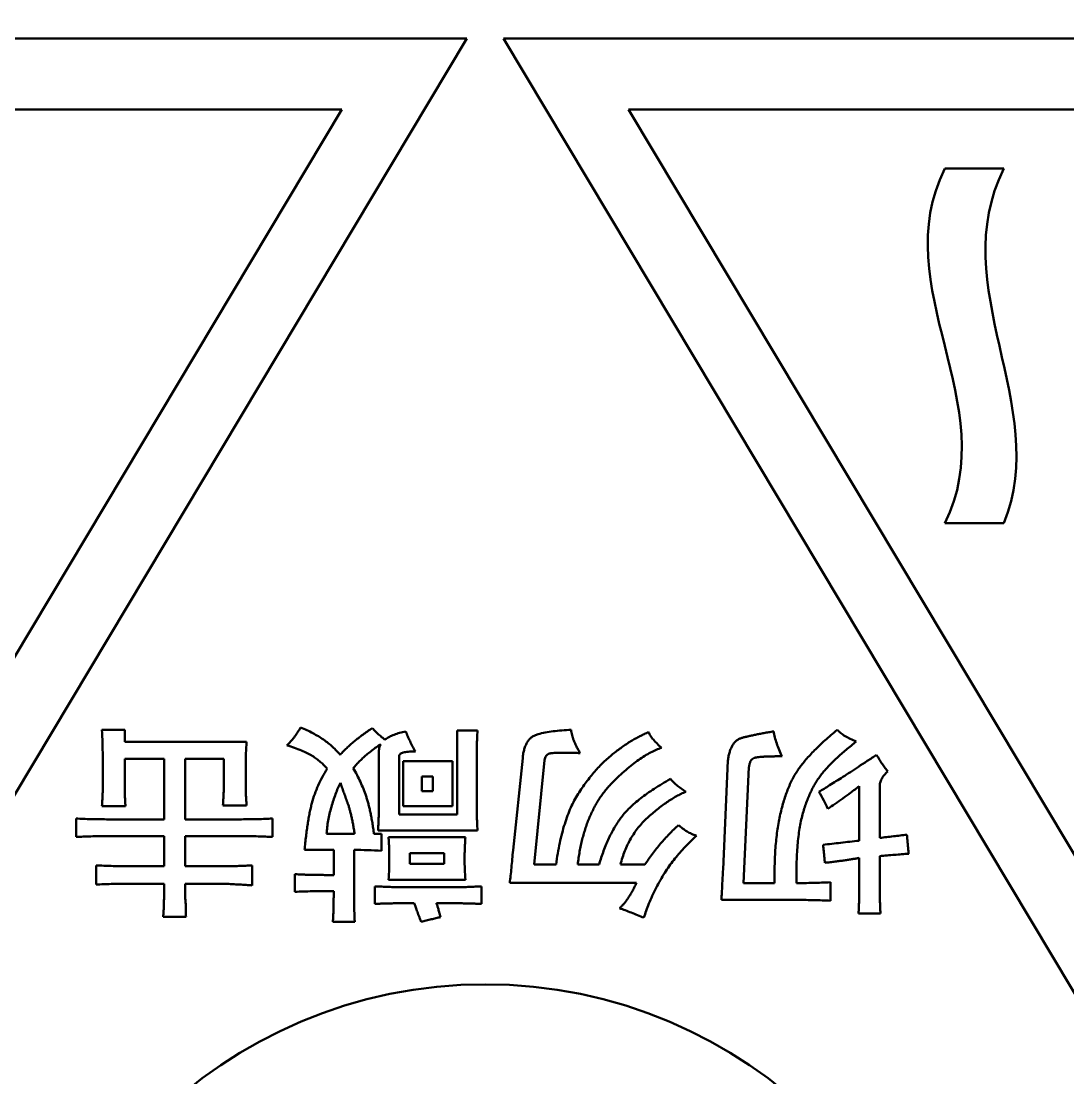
# Model space of a CAD drawing. Header units: millimetres. Extents: x 845401 to 948039, y 511594 to 550263.
# Drawn here: x 914505.37 to 914512.45, y 544575.78 to 544582.93 of the extents above; entities that cross this region are included whole.
import ezdxf

# ---------------------------------------------------------------- set-up
doc = ezdxf.new("R2010")
doc.units = ezdxf.units.MM
doc.layers.add('可见 (ISO)', color=7, linetype='Continuous', lineweight=50)

# ---------------------------------------------------------------- blocks, each defined once
blk = doc.blocks.new('A$C2A4E01FC')
at = {"layer": '可见 (ISO)', "color": 251}
for p, q in [((2143.4777, 557.9509), (2151.6915, 557.9509)), ((2151.6915, 557.9509), (2147.5846, 551.0855)), ((2151.9388, 557.9509), (2160.1526, 557.9509)), ((2156.0457, 551.0855), (2151.9388, 557.9509)), ((2144.3241, 557.4709), (2150.845, 557.4709)), ((2150.845, 557.4709), (2147.5846, 552.0205)), ((2156.0457, 552.0205), (2152.7853, 557.4709)), ((2152.7853, 557.4709), (2159.3062, 557.4709)), ((2154.9257, 557.0709), (2155.3257, 557.0709)), ((2155.3257, 554.6709), (2154.9257, 554.6709)), ((2149.2216, 553.2737), (2149.3757, 553.2737)), ((2149.3757, 553.2737), (2149.3757, 553.1919)), ((2151.6254, 552.7004), (2151.6254, 553.2683)), ((2151.6254, 553.2683), (2151.7632, 553.2683)), ((2149.3757, 553.1919), (2150.2003, 553.1919)), ((2151.0958, 552.769), (2151.0958, 553.1294)), ((2149.2269, 552.8673), (2149.2269, 553.0967)), ((2149.6419, 553.0781), (2149.3757, 553.0781)), ((2149.3757, 553.0781), (2149.3757, 552.8673)), ((2149.6419, 552.6677), (2149.6419, 553.0781)), ((2150.046, 553.0781), (2149.7853, 553.0781)), ((2149.7853, 553.0781), (2149.7853, 552.6677)), ((2150.046, 552.8729), (2150.046, 553.0781)), ((2151.2337, 553.0967), (2151.2337, 552.7004)), ((2151.2597, 553.0608), (2151.5941, 553.0608)), ((2151.2597, 552.7558), (2151.2597, 553.0608)), ((2151.5941, 553.0608), (2151.5941, 552.7558)), ((2151.7579, 553.0857), (2151.7579, 552.7746)), ((2152.0039, 552.4593), (2152.0694, 553.0818)), ((2152.2178, 553.0682), (2152.1469, 552.3619)), ((2153.4251, 552.3275), (2153.4578, 553.0657)), ((2150.1948, 553.0421), (2150.1948, 552.8729)), ((2153.6006, 553.0196), (2153.5625, 552.2362)), ((2151.3866, 552.958), (2151.4616, 552.958)), ((2151.3866, 552.8587), (2151.3866, 552.958)), ((2151.4616, 552.958), (2151.4616, 552.8587)), ((2151.4616, 552.8587), (2151.3866, 552.8587)), ((2154.3474, 552.523), (2154.3474, 552.8925)), ((2154.4852, 552.8892), (2154.4852, 552.542)), ((2149.3813, 552.7558), (2149.2216, 552.7558)), ((2150.2003, 552.7614), (2150.0406, 552.7614)), ((2151.2337, 552.7004), (2151.6254, 552.7004)), ((2151.5941, 552.7558), (2151.2597, 552.7558)), ((2149.0469, 552.5483), (2149.0469, 552.673)), ((2149.2533, 552.6677), (2149.6419, 552.6677)), ((2149.7853, 552.6677), (2150.1653, 552.6677)), ((2150.3751, 552.673), (2150.3751, 552.5483)), ((2150.932, 552.5694), (2150.7423, 552.5694)), ((2151.0629, 552.5694), (2151.1136, 552.5694)), ((2151.7632, 552.592), (2151.0903, 552.592)), ((2151.1136, 552.5694), (2151.1136, 552.4556)), ((2149.6419, 552.5539), (2149.2533, 552.5539)), ((2149.6419, 552.351), (2149.6419, 552.5539)), ((2150.1707, 552.5539), (2149.7853, 552.5539)), ((2149.7853, 552.5539), (2149.7853, 552.351)), ((2151.1614, 552.5475), (2151.6814, 552.5475)), ((2150.7901, 552.461), (2150.5935, 552.461)), ((2150.7901, 552.2908), (2150.7901, 552.461)), ((2150.9279, 552.461), (2150.9279, 552.1247)), ((2151.3046, 552.4391), (2151.538, 552.4391)), ((2151.3046, 552.3672), (2151.3046, 552.4391)), ((2151.538, 552.4391), (2151.538, 552.3672)), ((2154.4852, 552.4185), (2154.4852, 552.2011)), ((2149.1833, 552.2263), (2149.1833, 552.3563)), ((2149.3844, 552.351), (2149.6419, 552.351)), ((2149.7853, 552.351), (2150.0505, 552.351)), ((2150.2385, 552.3563), (2150.2385, 552.2207)), ((2151.538, 552.3672), (2151.3046, 552.3672)), ((2152.1469, 552.3619), (2152.2949, 552.3619)), ((2152.4418, 552.3619), (2152.5862, 552.3619)), ((2152.7311, 552.3619), (2152.8963, 552.3619)), ((2154.3474, 552.1958), (2154.3474, 552.4064)), ((2150.528, 552.177), (2150.528, 552.2963)), ((2149.6419, 552.2316), (2149.3844, 552.2316)), ((2149.6419, 552.1356), (2149.6419, 552.2316)), ((2150.0547, 552.2316), (2149.7853, 552.2316)), ((2149.7853, 552.2316), (2149.7853, 552.1371)), ((2151.0684, 552.0952), (2151.0684, 552.2143)), ((2151.6814, 552.2591), (2151.1614, 552.2591)), ((2151.2477, 552.209), (2151.6299, 552.209)), ((2151.7907, 552.2143), (2151.7907, 552.0952)), ((2152.8391, 552.2372), (2151.9817, 552.2372)), ((2153.5625, 552.2362), (2153.7743, 552.2362)), ((2154.1522, 552.2417), (2154.1522, 552.1171)), ((2153.9369, 552.1224), (2153.4137, 552.1224)), ((2149.7907, 552.0079), (2149.6366, 552.0079)), ((2154.4908, 552.0297), (2154.342, 552.0297)), ((2150.9333, 551.9751), (2150.7845, 551.9751))]:
    blk.add_line(p, q, dxfattribs=at)
for centre, radius in [((2152.3, 551.3509), 28), ((2152.3, 551.3509), 19.7576), ((2151.8151, 548.3509), 3.2)]:
    blk.add_circle(centre, radius, dxfattribs=at)
for points in [[(2154.9257, 554.6709), (2155.3257, 555.4709), (2154.5257, 556.2709), (2154.9257, 557.0709)], [(2155.3257, 557.0709), (2154.9257, 556.2709), (2155.6457, 555.4709), (2155.3257, 554.6709)]]:
    blk.add_open_spline(points, degree=3, dxfattribs=at)
for points, knots in [([(2149.2269, 553.0967), (2149.2267, 553.126), (2149.2261, 553.185), (2149.2231, 553.244), (2149.2216, 553.2737)], [0, 0, 0, 0, 0.0000879939, 0.0001770924, 0.0001770924, 0.0001770924, 0.0001770924]), ([(2150.4734, 553.1684), (2150.4818, 553.1766), (2150.4993, 553.1935), (2150.5227, 553.2227), (2150.5456, 553.2548), (2150.5591, 553.2781), (2150.5661, 553.2901)], [0, 0, 0, 0, 0.0000354216, 0.0000727702, 0.0001121196, 0.0001537308, 0.0001537308, 0.0001537308, 0.0001537308]), ([(2150.5661, 553.2901), (2150.5804, 553.284), (2150.6085, 553.2719), (2150.6486, 553.2515), (2150.6861, 553.2302), (2150.7212, 553.2077), (2150.7534, 553.1839), (2150.7831, 553.1588), (2150.8102, 553.1325), (2150.8264, 553.1137), (2150.8344, 553.1045)], [0, 0, 0, 0, 0.0000467652, 0.0000914556, 0.0001345569, 0.000175907, 0.0002160445, 0.0002545614, 0.0002922208, 0.0003287797, 0.0003287797, 0.0003287797, 0.0003287797]), ([(2150.8344, 553.1045), (2150.8413, 553.1122), (2150.8554, 553.1278), (2150.8782, 553.1505), (2150.9027, 553.1732), (2150.9292, 553.1955), (2150.9571, 553.2182), (2150.987, 553.2405), (2151.0185, 553.2628), (2151.0404, 553.2772), (2151.0515, 553.2846)], [0, 0, 0, 0, 0.0000310585, 0.000063109, 0.0000964965, 0.0001311345, 0.0001671725, 0.0002042576, 0.0002428423, 0.0002829561, 0.0002829561, 0.0002829561, 0.0002829561]), ([(2151.0515, 553.2846), (2151.058, 553.2776), (2151.0644, 553.2705), (2151.0711, 553.2638), (2151.0783, 553.2565), (2151.0857, 553.2495), (2151.0934, 553.2427), (2151.1016, 553.2355), (2151.11, 553.2285), (2151.1185, 553.2217), (2151.1246, 553.2169), (2151.1308, 553.2121), (2151.1371, 553.2073)], [0, 0, 0, 0, 0.0000285649, 0.0000285649, 0.0000285649, 0.0000591682, 0.0000591682, 0.0000591682, 0.0000919283, 0.0000919283, 0.0000919283, 0.0001154165, 0.0001154165, 0.0001154165, 0.0001154165]), ([(2152.0694, 553.0818), (2152.0706, 553.0927), (2152.0728, 553.1135), (2152.0793, 553.1428), (2152.0886, 553.1685), (2152.1001, 553.191), (2152.1144, 553.2098), (2152.1315, 553.225), (2152.151, 553.2368), (2152.1813, 553.2469), (2152.2227, 553.2553), (2152.2762, 553.2641), (2152.3349, 553.2704), (2152.3758, 553.2726), (2152.3971, 553.2737)], [0, 0, 0, 0, 0.0000323115, 0.0000616457, 0.0000884088, 0.0001129108, 0.0001359192, 0.0001579067, 0.0001801056, 0.0002027606, 0.000251636, 0.0003048695, 0.0003630326, 0.0004258423, 0.0004258423, 0.0004258423, 0.0004258423]), ([(2152.3971, 553.2737), (2152.3977, 553.2679), (2152.3991, 553.256), (2152.4029, 553.2378), (2152.4083, 553.2191), (2152.4151, 553.1996), (2152.4237, 553.1797), (2152.4335, 553.159), (2152.4452, 553.1378), (2152.4537, 553.1236), (2152.4581, 553.1162)], [0, 0, 0, 0, 0.0000174152, 0.0000358797, 0.000055335, 0.0000758146, 0.0000974628, 0.0001202652, 0.0001443658, 0.0001698911, 0.0001698911, 0.0001698911, 0.0001698911]), ([(2153.7743, 552.2362), (2153.774, 552.2584), (2153.7734, 552.3022), (2153.7745, 552.3666), (2153.7769, 552.4285), (2153.7807, 552.488), (2153.7863, 552.5452), (2153.7935, 552.5998), (2153.8021, 552.652), (2153.8122, 552.7017), (2153.8238, 552.7489), (2153.8364, 552.7938), (2153.8506, 552.8361), (2153.8654, 552.8762), (2153.882, 552.9137), (2153.8994, 552.9489), (2153.9184, 552.9814), (2153.9388, 553.0122), (2153.9613, 553.042), (2153.9863, 553.0724), (2154.0144, 553.1036), (2154.0454, 553.1358), (2154.0792, 553.1689), (2154.1159, 553.2032), (2154.1556, 553.2384), (2154.1835, 553.2617), (2154.1978, 553.2737)], [0, 0, 0, 0, 0.000066856, 0.000131448, 0.000193398, 0.000253158, 0.000310584, 0.000365739, 0.000418656, 0.000469401, 0.000518044, 0.000564809, 0.000609375, 0.000652144, 0.000693165, 0.000732383, 0.000770108, 0.000806276, 0.000843128, 0.000882413, 0.000924498, 0.000969152, 0.001016573, 0.001066794, 0.001119999, 0.001175929, 0.001175929, 0.001175929, 0.001175929]), ([(2154.1978, 553.2737), (2154.2055, 553.2661), (2154.222, 553.25), (2154.2521, 553.2296), (2154.2873, 553.2103), (2154.3133, 553.1996), (2154.327, 553.1939)], [0, 0, 0, 0, 0.0000325217, 0.0000687684, 0.0001087011, 0.0001529981, 0.0001529981, 0.0001529981, 0.0001529981]), ([(2151.1371, 553.2073), (2151.1464, 553.2146), (2151.1565, 553.2208), (2151.1669, 553.2263), (2151.1771, 553.2316), (2151.1876, 553.2362), (2151.1983, 553.2403), (2151.2104, 553.2449), (2151.2228, 553.249), (2151.2353, 553.2524), (2151.2494, 553.2563), (2151.2637, 553.2595), (2151.278, 553.2627)], [0, 0, 0, 0, 0.0000352019, 0.0000352019, 0.0000352019, 0.0000693498, 0.0000693498, 0.0000693498, 0.000108195, 0.000108195, 0.000108195, 0.0001518657, 0.0001518657, 0.0001518657, 0.0001518657]), ([(2151.278, 553.2627), (2151.2823, 553.2516), (2151.2912, 553.2288), (2151.3068, 553.1952), (2151.3239, 553.1611), (2151.3365, 553.1386), (2151.3429, 553.1272)], [0, 0, 0, 0, 0.0000359717, 0.000073135, 0.0001111976, 0.0001504894, 0.0001504894, 0.0001504894, 0.0001504894]), ([(2151.7632, 553.2683), (2151.7625, 553.2506), (2151.7611, 553.2168), (2151.759, 553.1687), (2151.7583, 553.1255), (2151.758, 553.0984), (2151.7579, 553.0857)], [0, 0, 0, 0, 0.0000532109, 0.0001014638, 0.0001445376, 0.0001826603, 0.0001826603, 0.0001826603, 0.0001826603]), ([(2152.2949, 552.3619), (2152.2985, 552.387), (2152.3056, 552.4358), (2152.3193, 552.5066), (2152.3349, 552.573), (2152.3525, 552.6351), (2152.3722, 552.6928), (2152.3941, 552.746), (2152.4175, 552.7951), (2152.4439, 552.8396), (2152.4714, 552.8807), (2152.4991, 552.9196), (2152.5275, 552.9564), (2152.5562, 552.9912), (2152.5857, 553.0239), (2152.6159, 553.0542), (2152.6465, 553.0826), (2152.6777, 553.1088), (2152.709, 553.133), (2152.7399, 553.1558), (2152.7708, 553.1767), (2152.8013, 553.1961), (2152.8315, 553.214), (2152.8616, 553.2299), (2152.8911, 553.2448), (2152.9112, 553.2532), (2152.9211, 553.2574)], [0, 0, 0, 0, 0.000076047, 0.000147981, 0.000216115, 0.000280583, 0.000341347, 0.000398789, 0.000453039, 0.000504359, 0.000553537, 0.000601369, 0.000647627, 0.000692822, 0.000736708, 0.000779375, 0.000821199, 0.000861832, 0.000901461, 0.000939768, 0.000977124, 0.001013231, 0.001048127, 0.001082216, 0.00111528, 0.001147378, 0.001147378, 0.001147378, 0.001147378]), ([(2152.9211, 553.2574), (2152.9252, 553.2491), (2152.9341, 553.2311), (2152.9541, 553.2055), (2152.9792, 553.1784), (2152.9991, 553.1612), (2153.0097, 553.1521)], [0, 0, 0, 0, 0.0000277842, 0.0000598213, 0.000096631, 0.0001384181, 0.0001384181, 0.0001384181, 0.0001384181]), ([(2153.4578, 553.0657), (2153.4593, 553.0762), (2153.4622, 553.0961), (2153.4695, 553.1238), (2153.4783, 553.1483), (2153.4889, 553.1694), (2153.5018, 553.1871), (2153.5164, 553.2015), (2153.5331, 553.2123), (2153.552, 553.2191), (2153.5724, 553.2241), (2153.5944, 553.2296), (2153.6185, 553.2348), (2153.6445, 553.2405), (2153.6726, 553.246), (2153.7026, 553.2516), (2153.7346, 553.2571), (2153.7566, 553.2608), (2153.7679, 553.2627)], [0, 0, 0, 0, 0.0000314808, 0.0000601659, 0.0000858045, 0.0001091701, 0.0001308098, 0.0001508825, 0.0001703963, 0.0001898004, 0.0002106546, 0.000233303, 0.0002579548, 0.0002844591, 0.0003129779, 0.0003435167, 0.0003758775, 0.0004103003, 0.0004103003, 0.0004103003, 0.0004103003]), ([(2153.7679, 553.2627), (2153.7705, 553.2493), (2153.7756, 553.2216), (2153.7881, 553.18), (2153.8044, 553.1373), (2153.8178, 553.1089), (2153.8246, 553.0944)], [0, 0, 0, 0, 0.0000409332, 0.0000842065, 0.000129767, 0.0001778946, 0.0001778946, 0.0001778946, 0.0001778946]), ([(2150.2003, 553.1919), (2150.1987, 553.1662), (2150.1956, 553.1164), (2150.1951, 553.0664), (2150.1948, 553.0421)], [0, 0, 0, 0, 0.0000769726, 0.0001499338, 0.0001499338, 0.0001499338, 0.0001499338]), ([(2150.7464, 553.0093), (2150.7395, 553.0173), (2150.7256, 553.0337), (2150.7014, 553.056), (2150.6747, 553.0773), (2150.6448, 553.0977), (2150.6101, 553.1169), (2150.57, 553.1351), (2150.5238, 553.1525), (2150.4907, 553.1629), (2150.4734, 553.1684)], [0, 0, 0, 0, 0.0000313877, 0.00006389, 0.0000975969, 0.00013288, 0.0001714548, 0.0002150375, 0.0002639586, 0.0003180704, 0.0003180704, 0.0003180704, 0.0003180704]), ([(2151.1089, 553.1765), (2151.099, 553.1699), (2151.0891, 553.1631), (2151.0794, 553.1562), (2151.069, 553.1488), (2151.0587, 553.1413), (2151.0487, 553.1335), (2151.0388, 553.126), (2151.0291, 553.1182), (2151.0196, 553.1103), (2151.0105, 553.1026), (2151.0015, 553.0948), (2150.9926, 553.0868), (2150.984, 553.079), (2150.9755, 553.0711), (2150.9673, 553.0629), (2150.9593, 553.0549), (2150.9515, 553.0467), (2150.944, 553.0383), (2150.9366, 553.0302), (2150.9295, 553.0219), (2150.9223, 553.0136)], [0, 0, 0, 0, 0.0000358777, 0.0000358777, 0.0000358777, 0.0000740477, 0.0000740477, 0.0000740477, 0.0001112877, 0.0001112877, 0.0001112877, 0.0001470778, 0.0001470778, 0.0001470778, 0.0001819226, 0.0001819226, 0.0001819226, 0.0002157437, 0.0002157437, 0.0002157437, 0.0002486061, 0.0002486061, 0.0002486061, 0.0002486061]), ([(2151.0958, 553.1294), (2151.0964, 553.1372), (2151.0975, 553.1525), (2151.1039, 553.168), (2151.1083, 553.1755), (2151.1089, 553.1765)], [0, 0, 0, 0, 0.00002339057, 0.00004617192, 0.00004964527, 0.00004964527, 0.00004964527, 0.00004964527]), ([(2153.0097, 553.1521), (2152.9974, 553.1478), (2152.9719, 553.1388), (2152.934, 553.1203), (2152.8946, 553.0974), (2152.8536, 553.0701), (2152.8111, 553.0383), (2152.7673, 553.0016), (2152.7217, 552.9608), (2152.6833, 552.9237), (2152.6524, 552.8916), (2152.6303, 552.8656), (2152.6091, 552.8383), (2152.5895, 552.8096), (2152.5706, 552.7797), (2152.5531, 552.7484), (2152.5368, 552.7157), (2152.5216, 552.6817), (2152.5074, 552.6464), (2152.4946, 552.6096), (2152.4829, 552.5716), (2152.4721, 552.5323), (2152.463, 552.4915), (2152.4544, 552.4496), (2152.4475, 552.4062), (2152.4437, 552.3768), (2152.4418, 552.3619)], [0, 0, 0, 0, 0.000038899, 0.000080899, 0.000126286, 0.000175459, 0.000228422, 0.00028545, 0.000346551, 0.000411937, 0.000445729, 0.000479902, 0.000514253, 0.000549038, 0.00058429, 0.000620151, 0.000656527, 0.000693764, 0.000731926, 0.000770545, 0.000810407, 0.00085117, 0.000892781, 0.000935628, 0.000979435, 0.001024516, 0.001024516, 0.001024516, 0.001024516]), ([(2154.327, 553.1939), (2154.3151, 553.1847), (2154.2918, 553.1666), (2154.2582, 553.1389), (2154.2265, 553.1116), (2154.1968, 553.0846), (2154.1692, 553.058), (2154.1433, 553.0319), (2154.1196, 553.0058), (2154.0974, 552.9799), (2154.077, 552.953), (2154.0577, 552.9244), (2154.0397, 552.8937), (2154.0225, 552.8611), (2154.0068, 552.8262), (2153.9919, 552.7895), (2153.9781, 552.7507), (2153.9654, 552.7095), (2153.9539, 552.6651), (2153.9442, 552.6167), (2153.9367, 552.5639), (2153.9302, 552.5068), (2153.9258, 552.4453), (2153.9229, 552.3795), (2153.922, 552.3093), (2153.9224, 552.261), (2153.9227, 552.2362)], [0, 0, 0, 0, 0.000045078, 0.00008858, 0.00013053, 0.000170663, 0.00020901, 0.000245747, 0.000280916, 0.000314705, 0.000348103, 0.000382411, 0.000418086, 0.000454881, 0.000493168, 0.000532753, 0.000573899, 0.000616612, 0.000662164, 0.00071137, 0.000764725, 0.000822188, 0.000883791, 0.000949826, 0.001019928, 0.00109456, 0.00109456, 0.00109456, 0.00109456]), ([(2151.3429, 553.1272), (2151.3344, 553.1271), (2151.3184, 553.127), (2151.2962, 553.1257), (2151.2773, 553.1232), (2151.2619, 553.1202), (2151.2498, 553.1158), (2151.2408, 553.1109), (2151.2347, 553.1044), (2151.234, 553.0992), (2151.2337, 553.0967)], [0, 0, 0, 0, 0.0000255685, 0.0000478816, 0.0000668055, 0.0000826163, 0.0000951402, 0.0001052173, 0.0001132685, 0.0001206706, 0.0001206706, 0.0001206706, 0.0001206706]), ([(2152.4581, 553.1162), (2152.4438, 553.1167), (2152.417, 553.1175), (2152.3791, 553.1181), (2152.3459, 553.1184), (2152.3175, 553.1182), (2152.2939, 553.1177), (2152.275, 553.1165), (2152.2609, 553.115), (2152.2486, 553.1126), (2152.2375, 553.107), (2152.2273, 553.0971), (2152.2206, 553.0837), (2152.2188, 553.0736), (2152.2178, 553.0682)], [0, 0, 0, 0, 0.0000426015, 0.0000804586, 0.0001135799, 0.0001419697, 0.0001654296, 0.0001843959, 0.0001984812, 0.0002079643, 0.0002217643, 0.0002352933, 0.0002496465, 0.0002659138, 0.0002659138, 0.0002659138, 0.0002659138]), ([(2153.8246, 553.0944), (2153.812, 553.0944), (2153.7883, 553.0943), (2153.7546, 553.0936), (2153.725, 553.0929), (2153.6994, 553.0917), (2153.6777, 553.0901), (2153.6601, 553.0881), (2153.6464, 553.086), (2153.6336, 553.0827), (2153.621, 553.0752), (2153.6106, 553.0607), (2153.6034, 553.0418), (2153.6016, 553.0274), (2153.6006, 553.0196)], [0, 0, 0, 0, 0.000037775, 0.0000714267, 0.0001011623, 0.000126788, 0.0001485246, 0.0001663961, 0.0001802076, 0.0001900747, 0.000206005, 0.0002229325, 0.0002426732, 0.0002663257, 0.0002663257, 0.0002663257, 0.0002663257]), ([(2154.0743, 552.8539), (2154.0858, 552.8608), (2154.11, 552.8753), (2154.1482, 552.8992), (2154.1907, 552.9258), (2154.2374, 552.9556), (2154.2882, 552.9885), (2154.3431, 553.0245), (2154.4024, 553.0633), (2154.4431, 553.0904), (2154.4642, 553.1045)], [0, 0, 0, 0, 0.0000399303, 0.0000848133, 0.0001351783, 0.0001903939, 0.0002510319, 0.0003165246, 0.0003875028, 0.0004634509, 0.0004634509, 0.0004634509, 0.0004634509]), ([(2154.4642, 553.1045), (2154.4708, 553.0932), (2154.4833, 553.0717), (2154.5028, 553.0419), (2154.5211, 553.0154), (2154.5338, 552.9996), (2154.5398, 552.9922)], [0, 0, 0, 0, 0.0000390956, 0.0000747129, 0.0001069644, 0.0001355817, 0.0001355817, 0.0001355817, 0.0001355817]), ([(2150.5935, 552.461), (2150.5949, 552.4767), (2150.5976, 552.5075), (2150.6026, 552.5526), (2150.6079, 552.5955), (2150.6139, 552.6362), (2150.6202, 552.6748), (2150.6273, 552.7111), (2150.6345, 552.7453), (2150.6453, 552.7879), (2150.6608, 552.8389), (2150.6845, 552.8978), (2150.7126, 552.955), (2150.7351, 552.9911), (2150.7464, 553.0093)], [0, 0, 0, 0, 0.0000475247, 0.0000930552, 0.0001363759, 0.0001777321, 0.0002169057, 0.0002539512, 0.0002890549, 0.0003220864, 0.0003858871, 0.0004493237, 0.0005130035, 0.0005773319, 0.0005773319, 0.0005773319, 0.0005773319]), ([(2150.9223, 553.0136), (2150.931, 552.9983), (2150.9483, 552.9679), (2150.9711, 552.9209), (2150.9914, 552.8734), (2151.0068, 552.833), (2151.0174, 552.7994), (2151.0253, 552.7723), (2151.0323, 552.7431), (2151.0395, 552.7122), (2151.0457, 552.6792), (2151.052, 552.6444), (2151.0577, 552.6075), (2151.0611, 552.5823), (2151.0629, 552.5694)], [0, 0, 0, 0, 0.0000527255, 0.0001047619, 0.0001565173, 0.0002077356, 0.000234112, 0.0002623992, 0.000292317, 0.0003239907, 0.0003575528, 0.0003928997, 0.0004302101, 0.0004692941, 0.0004692941, 0.0004692941, 0.0004692941]), ([(2154.5398, 552.9922), (2154.5355, 552.9881), (2154.5271, 552.9802), (2154.516, 552.9677), (2154.5066, 552.955), (2154.4987, 552.9423), (2154.4926, 552.9292), (2154.4886, 552.9159), (2154.4856, 552.9026), (2154.4853, 552.8936), (2154.4852, 552.8892)], [0, 0, 0, 0, 0.0000177707, 0.0000345505, 0.0000501634, 0.0000651411, 0.0000794259, 0.0000932365, 0.0001066877, 0.0001201009, 0.0001201009, 0.0001201009, 0.0001201009]), ([(2150.7423, 552.5694), (2150.7434, 552.5842), (2150.7456, 552.6141), (2150.7528, 552.6593), (2150.7618, 552.7053), (2150.7741, 552.7511), (2150.7876, 552.7959), (2150.8025, 552.8383), (2150.8181, 552.8776), (2150.8299, 552.9023), (2150.8356, 552.9143)], [0, 0, 0, 0, 0.0000443516, 0.0000898609, 0.0001366079, 0.000184604, 0.0002318608, 0.0002765079, 0.000318825, 0.0003584501, 0.0003584501, 0.0003584501, 0.0003584501]), ([(2150.8356, 552.9143), (2150.8391, 552.9043), (2150.8464, 552.8837), (2150.8576, 552.8516), (2150.8701, 552.8177), (2150.881, 552.788), (2150.8902, 552.7623), (2150.8966, 552.7407), (2150.9031, 552.7171), (2150.9092, 552.6914), (2150.9151, 552.6637), (2150.9212, 552.6341), (2150.9266, 552.6024), (2150.9302, 552.5806), (2150.932, 552.5694)], [0, 0, 0, 0, 0.0000316954, 0.0000658043, 0.0001018142, 0.0001402378, 0.0001609756, 0.0001836104, 0.0002079715, 0.0002344792, 0.0002627505, 0.0002930403, 0.0003250773, 0.0003593503, 0.0003593503, 0.0003593503, 0.0003593503]), ([(2152.5862, 552.3619), (2152.5911, 552.3779), (2152.6005, 552.4093), (2152.6164, 552.4551), (2152.6337, 552.4985), (2152.6521, 552.5398), (2152.6713, 552.579), (2152.6923, 552.6157), (2152.714, 552.6504), (2152.7375, 552.6834), (2152.7637, 552.7154), (2152.7943, 552.7469), (2152.8291, 552.7788), (2152.8684, 552.8109), (2152.9122, 552.8433), (2152.9605, 552.8757), (2153.0131, 552.9085), (2153.0501, 552.9297), (2153.0692, 552.9407)], [0, 0, 0, 0, 0.0000503561, 0.0000986801, 0.0001455744, 0.0001907761, 0.0002345474, 0.0002768066, 0.0003178242, 0.0003576462, 0.0003982821, 0.0004420933, 0.0004894441, 0.0005402062, 0.0005946784, 0.0006529793, 0.0007150305, 0.0007811869, 0.0007811869, 0.0007811869, 0.0007811869]), ([(2153.0692, 552.9407), (2153.0756, 552.9336), (2153.0892, 552.9186), (2153.1133, 552.8974), (2153.1417, 552.8757), (2153.1625, 552.8618), (2153.1735, 552.8545)], [0, 0, 0, 0, 0.0000285582, 0.000060646, 0.000096197, 0.0001356149, 0.0001356149, 0.0001356149, 0.0001356149]), ([(2149.2216, 552.7558), (2149.222, 552.7626), (2149.2227, 552.7756), (2149.2241, 552.794), (2149.2248, 552.8107), (2149.2257, 552.8255), (2149.2263, 552.8385), (2149.2267, 552.8497), (2149.227, 552.8591), (2149.227, 552.8648), (2149.2269, 552.8673)], [0, 0, 0, 0, 0.0000204369, 0.0000388174, 0.0000555281, 0.0000703869, 0.0000833831, 0.0000947236, 0.0001039984, 0.0001116224, 0.0001116224, 0.0001116224, 0.0001116224]), ([(2149.3757, 552.8673), (2149.3758, 552.8611), (2149.3761, 552.8465), (2149.3772, 552.8216), (2149.3788, 552.7907), (2149.3804, 552.7681), (2149.3813, 552.7558)], [0, 0, 0, 0, 0.0000187537, 0.0000437053, 0.0000746545, 0.0001116176, 0.0001116176, 0.0001116176, 0.0001116176]), ([(2150.0406, 552.7614), (2150.041, 552.7686), (2150.0418, 552.7822), (2150.0432, 552.8014), (2150.0439, 552.8186), (2150.0448, 552.8337), (2150.0454, 552.8466), (2150.0458, 552.8573), (2150.046, 552.8658), (2150.046, 552.8708), (2150.046, 552.8729)], [0, 0, 0, 0, 0.0000214656, 0.0000408744, 0.0000579969, 0.0000730617, 0.000086058, 0.0000967809, 0.0001052317, 0.0001116195, 0.0001116195, 0.0001116195, 0.0001116195]), ([(2150.1948, 552.8729), (2150.1947, 552.8708), (2150.1947, 552.8658), (2150.1953, 552.8574), (2150.1956, 552.8467), (2150.1962, 552.8339), (2150.1971, 552.8188), (2150.1978, 552.8016), (2150.1992, 552.7823), (2150.2, 552.7686), (2150.2003, 552.7614)], [0, 0, 0, 0, 0.0000063866, 0.0000148434, 0.0000253584, 0.0000383523, 0.0000534142, 0.0000705336, 0.0000899388, 0.0001116061, 0.0001116061, 0.0001116061, 0.0001116061]), ([(2153.1735, 552.8545), (2153.1628, 552.8499), (2153.1413, 552.8403), (2153.1094, 552.8236), (2153.0773, 552.8048), (2153.0448, 552.7839), (2153.0122, 552.7604), (2152.9792, 552.7352), (2152.9461, 552.7074), (2152.9128, 552.6781), (2152.8807, 552.6465), (2152.8512, 552.6122), (2152.8244, 552.5757), (2152.7998, 552.5375), (2152.7787, 552.4965), (2152.7599, 552.4537), (2152.7437, 552.4087), (2152.7353, 552.3776), (2152.7311, 552.3619)], [0, 0, 0, 0, 0.0000348475, 0.0000705966, 0.0001078006, 0.0001465417, 0.0001865572, 0.0002281309, 0.0002712813, 0.0003159316, 0.0003612333, 0.0004063679, 0.0004514419, 0.000496818, 0.0005426122, 0.0005893814, 0.0006370774, 0.0006859167, 0.0006859167, 0.0006859167, 0.0006859167]), ([(2154.1351, 552.7396), (2154.1257, 552.7585), (2154.1063, 552.7971), (2154.0851, 552.8347), (2154.0743, 552.8539)], [0, 0, 0, 0, 0.0000634034, 0.0001295309, 0.0001295309, 0.0001295309, 0.0001295309]), ([(2154.3474, 552.8925), (2154.3282, 552.8779), (2154.291, 552.8496), (2154.2362, 552.8099), (2154.1849, 552.7731), (2154.1513, 552.7505), (2154.1351, 552.7396)], [0, 0, 0, 0, 0.0000722442, 0.0001400846, 0.0002030353, 0.0002616171, 0.0002616171, 0.0002616171, 0.0002616171]), ([(2151.7579, 552.7746), (2151.758, 552.762), (2151.7583, 552.7351), (2151.759, 552.6921), (2151.7611, 552.6438), (2151.7625, 552.6099), (2151.7632, 552.592)], [0, 0, 0, 0, 0.0000377089, 0.0000807806, 0.0001290313, 0.0001826515, 0.0001826515, 0.0001826515, 0.0001826515]), ([(2151.0903, 552.592), (2151.0912, 552.6056), (2151.093, 552.6334), (2151.0945, 552.6765), (2151.0956, 552.722), (2151.0958, 552.7531), (2151.0958, 552.769)], [0, 0, 0, 0, 0.0000406625, 0.0000837535, 0.0001292971, 0.000177097, 0.000177097, 0.000177097, 0.000177097]), ([(2149.0469, 552.673), (2149.0633, 552.6722), (2149.0967, 552.6707), (2149.1476, 552.6686), (2149.2, 552.668), (2149.2354, 552.6678), (2149.2533, 552.6677)], [0, 0, 0, 0, 0.0000495055, 0.0001002293, 0.0001527802, 0.0002065626, 0.0002065626, 0.0002065626, 0.0002065626]), ([(2150.1653, 552.6677), (2150.1845, 552.6678), (2150.2217, 552.668), (2150.2758, 552.6686), (2150.3266, 552.6706), (2150.3593, 552.6722), (2150.3751, 552.673)], [0, 0, 0, 0, 0.0000574913, 0.0001116905, 0.0001624144, 0.0002098617, 0.0002098617, 0.0002098617, 0.0002098617]), ([(2152.8963, 552.3619), (2152.913, 552.3864), (2152.946, 552.4351), (2153.0017, 552.5036), (2153.06, 552.5692), (2153.1026, 552.6093), (2153.1238, 552.6293)], [0, 0, 0, 0, 0.0000886928, 0.0001765599, 0.000264162, 0.0003516576, 0.0003516576, 0.0003516576, 0.0003516576]), ([(2153.1238, 552.6293), (2153.133, 552.6213), (2153.1511, 552.6054), (2153.1808, 552.5854), (2153.2118, 552.5689), (2153.2335, 552.5607), (2153.2444, 552.5566)], [0, 0, 0, 0, 0.0000366123, 0.0000722621, 0.0001072387, 0.000141949, 0.000141949, 0.000141949, 0.000141949]), ([(2153.2444, 552.5566), (2153.2297, 552.5425), (2153.2012, 552.515), (2153.1612, 552.4733), (2153.1247, 552.4328), (2153.0911, 552.3924), (2153.0598, 552.3504), (2153.0297, 552.3052), (2153.0003, 552.2559), (2152.9723, 552.2035), (2152.9464, 552.1505), (2152.9236, 552.099), (2152.9047, 552.05), (2152.8946, 552.0178), (2152.8897, 552.0023)], [0, 0, 0, 0, 0.0000611682, 0.0001189864, 0.0001736594, 0.0002251228, 0.0002766095, 0.0003309458, 0.0003884425, 0.0004491242, 0.0005093215, 0.0005657067, 0.0006183086, 0.0006671414, 0.0006671414, 0.0006671414, 0.0006671414]), ([(2154.4852, 552.542), (2154.516, 552.5456), (2154.5775, 552.5528), (2154.639, 552.5602), (2154.6696, 552.5638)], [0, 0, 0, 0, 0.00009316, 0.0001857062, 0.0001857062, 0.0001857062, 0.0001857062]), ([(2154.6696, 552.5638), (2154.6707, 552.5515), (2154.6728, 552.5279), (2154.6758, 552.4941), (2154.679, 552.4635), (2154.6809, 552.4442), (2154.6818, 552.435)], [0, 0, 0, 0, 0.0000370303, 0.0000709639, 0.0001018208, 0.0001293563, 0.0001293563, 0.0001293563, 0.0001293563]), ([(2149.2533, 552.5539), (2149.2352, 552.5538), (2149.1995, 552.5536), (2149.147, 552.5526), (2149.0963, 552.5511), (2149.0631, 552.5492), (2149.0469, 552.5483)], [0, 0, 0, 0, 0.0000543991, 0.0001069523, 0.0001576677, 0.0002065645, 0.0002065645, 0.0002065645, 0.0002065645]), ([(2150.3751, 552.5483), (2150.3596, 552.5492), (2150.3276, 552.5511), (2150.2781, 552.5526), (2150.2254, 552.5537), (2150.1893, 552.5538), (2150.1707, 552.5539)], [0, 0, 0, 0, 0.0000464238, 0.0000961057, 0.0001486548, 0.000204492, 0.000204492, 0.000204492, 0.000204492]), ([(2151.1667, 552.4033), (2151.1666, 552.4143), (2151.1664, 552.4372), (2151.1653, 552.4723), (2151.1637, 552.5093), (2151.1622, 552.5345), (2151.1614, 552.5475)], [0, 0, 0, 0, 0.0000331774, 0.0000684278, 0.0001053485, 0.0001443587, 0.0001443587, 0.0001443587, 0.0001443587]), ([(2151.6814, 552.5475), (2151.6806, 552.5332), (2151.6789, 552.5058), (2151.6773, 552.4665), (2151.6762, 552.4309), (2151.676, 552.4084), (2151.6759, 552.3977)], [0, 0, 0, 0, 0.0000431374, 0.0000823235, 0.0001179867, 0.0001499287, 0.0001499287, 0.0001499287, 0.0001499287]), ([(2154.1017, 552.4954), (2154.1416, 552.5001), (2154.2234, 552.5096), (2154.3053, 552.5185), (2154.3474, 552.523)], [0, 0, 0, 0, 0.0001203055, 0.0002471634, 0.0002471634, 0.0002471634, 0.0002471634]), ([(2154.1145, 552.3736), (2154.1134, 552.3852), (2154.1111, 552.4073), (2154.1078, 552.4392), (2154.1048, 552.4683), (2154.1027, 552.4867), (2154.1017, 552.4954)], [0, 0, 0, 0, 0.0000347937, 0.0000669016, 0.000096119, 0.0001224463, 0.0001224463, 0.0001224463, 0.0001224463]), ([(2151.1136, 552.4556), (2151.0823, 552.4571), (2151.0204, 552.4601), (2150.9585, 552.4607), (2150.9279, 552.461)], [0, 0, 0, 0, 0.0000940418, 0.0001857469, 0.0001857469, 0.0001857469, 0.0001857469]), ([(2151.9817, 552.2372), (2151.9836, 552.2536), (2151.9877, 552.2878), (2151.9932, 552.3412), (2151.9988, 552.3989), (2152.0022, 552.4387), (2152.0039, 552.4593)], [0, 0, 0, 0, 0.0000495819, 0.0001032372, 0.0001611979, 0.0002232436, 0.0002232436, 0.0002232436, 0.0002232436]), ([(2154.6818, 552.435), (2154.6498, 552.4326), (2154.5842, 552.4278), (2154.5187, 552.4217), (2154.4852, 552.4185)], [0, 0, 0, 0, 0.0000963069, 0.0001972688, 0.0001972688, 0.0001972688, 0.0001972688]), ([(2149.1833, 552.3563), (2149.2171, 552.3547), (2149.2841, 552.3515), (2149.3512, 552.3511), (2149.3844, 552.351)], [0, 0, 0, 0, 0.0001016689, 0.0002012013, 0.0002012013, 0.0002012013, 0.0002012013]), ([(2150.0505, 552.351), (2150.0672, 552.3511), (2150.0999, 552.3513), (2150.1479, 552.3519), (2150.1939, 552.3539), (2150.2238, 552.3555), (2150.2385, 552.3563)], [0, 0, 0, 0, 0.0000500734, 0.0000980917, 0.0001440797, 0.0001880283, 0.0001880283, 0.0001880283, 0.0001880283]), ([(2151.1614, 552.2591), (2151.1629, 552.2834), (2151.1659, 552.3314), (2151.1664, 552.3795), (2151.1667, 552.4033)], [0, 0, 0, 0, 0.0000730512, 0.0001443634, 0.0001443634, 0.0001443634, 0.0001443634]), ([(2151.6759, 552.3977), (2151.6762, 552.3755), (2151.6768, 552.3292), (2151.6799, 552.283), (2151.6814, 552.2591)], [0, 0, 0, 0, 0.0000667798, 0.0001388136, 0.0001388136, 0.0001388136, 0.0001388136]), ([(2154.3474, 552.4064), (2154.3399, 552.405), (2154.3243, 552.402), (2154.2999, 552.3983), (2154.2736, 552.3941), (2154.2454, 552.39), (2154.2154, 552.3858), (2154.1835, 552.3817), (2154.1496, 552.3776), (2154.1264, 552.375), (2154.1145, 552.3736)], [0, 0, 0, 0, 0.000022833, 0.0000474586, 0.0000741514, 0.0001026777, 0.000132836, 0.0001650365, 0.0001992816, 0.0002351634, 0.0002351634, 0.0002351634, 0.0002351634]), ([(2150.528, 552.2963), (2150.5358, 552.2959), (2150.5523, 552.2951), (2150.5784, 552.2937), (2150.6072, 552.2931), (2150.6386, 552.2921), (2150.6727, 552.2915), (2150.7095, 552.2912), (2150.7489, 552.2907), (2150.776, 552.2907), (2150.7901, 552.2908)], [0, 0, 0, 0, 0.0000235199, 0.0000497149, 0.000078365, 0.0001098983, 0.0001438989, 0.0001807806, 0.0002201344, 0.0002621646, 0.0002621646, 0.0002621646, 0.0002621646]), ([(2153.4137, 552.1224), (2153.4157, 552.1555), (2153.4198, 552.2239), (2153.4233, 552.2922), (2153.4251, 552.3275)], [0, 0, 0, 0, 0.0000994849, 0.0002053364, 0.0002053364, 0.0002053364, 0.0002053364]), ([(2149.3844, 552.2316), (2149.3509, 552.2314), (2149.2838, 552.2308), (2149.2168, 552.2278), (2149.1833, 552.2263)], [0, 0, 0, 0, 0.000100359, 0.0002011958, 0.0002011958, 0.0002011958, 0.0002011958]), ([(2150.2385, 552.2207), (2150.2247, 552.2217), (2150.196, 552.2238), (2150.1516, 552.2263), (2150.1041, 552.2291), (2150.0715, 552.2308), (2150.0547, 552.2316)], [0, 0, 0, 0, 0.0000415161, 0.0000861032, 0.00013357, 0.000184123, 0.000184123, 0.000184123, 0.000184123]), ([(2151.0684, 552.2143), (2151.0844, 552.2136), (2151.1156, 552.2121), (2151.1614, 552.21), (2151.2052, 552.2094), (2151.2338, 552.2091), (2151.2477, 552.209)], [0, 0, 0, 0, 0.0000478588, 0.0000936409, 0.0001375386, 0.0001793701, 0.0001793701, 0.0001793701, 0.0001793701]), ([(2151.6299, 552.209), (2151.6426, 552.2091), (2151.6685, 552.2094), (2151.708, 552.21), (2151.7488, 552.2121), (2151.7766, 552.2136), (2151.7907, 552.2143)], [0, 0, 0, 0, 0.0000381193, 0.0000774812, 0.0001185247, 0.0001608232, 0.0001608232, 0.0001608232, 0.0001608232]), ([(2152.7243, 552.0668), (2152.7291, 552.071), (2152.7391, 552.0797), (2152.7534, 552.0949), (2152.7674, 552.1128), (2152.782, 552.1327), (2152.796, 552.1555), (2152.8105, 552.1805), (2152.8252, 552.2078), (2152.8343, 552.2272), (2152.8391, 552.2372)], [0, 0, 0, 0, 0.0000190459, 0.0000396699, 0.000062308, 0.0000868682, 0.0001135287, 0.0001422299, 0.0001731846, 0.0002062433, 0.0002062433, 0.0002062433, 0.0002062433]), ([(2153.9227, 552.2362), (2153.9407, 552.2363), (2153.9774, 552.2365), (2154.0337, 552.2376), (2154.0922, 552.2391), (2154.132, 552.2409), (2154.1522, 552.2417)], [0, 0, 0, 0, 0.0000539869, 0.0001102482, 0.0001687898, 0.0002296251, 0.0002296251, 0.0002296251, 0.0002296251]), ([(2154.4852, 552.2011), (2154.4853, 552.1882), (2154.4855, 552.1613), (2154.4866, 552.1198), (2154.4882, 552.0756), (2154.4899, 552.0453), (2154.4908, 552.0297)], [0, 0, 0, 0, 0.0000389442, 0.0000805774, 0.0001247013, 0.0001715382, 0.0001715382, 0.0001715382, 0.0001715382]), ([(2149.6366, 552.0079), (2149.6374, 552.0198), (2149.6389, 552.0426), (2149.6405, 552.0758), (2149.6416, 552.1065), (2149.6418, 552.1262), (2149.6419, 552.1356)], [0, 0, 0, 0, 0.00003572, 0.0000687305, 0.0000996563, 0.0001278893, 0.0001278893, 0.0001278893, 0.0001278893]), ([(2149.7853, 552.1371), (2149.7862, 552.1283), (2149.7879, 552.1094), (2149.7894, 552.0791), (2149.7905, 552.0448), (2149.7906, 552.0206), (2149.7907, 552.0079)], [0, 0, 0, 0, 0.0000264688, 0.0000567998, 0.000091016, 0.0001293395, 0.0001293395, 0.0001293395, 0.0001293395]), ([(2150.7901, 552.1826), (2150.7651, 552.1825), (2150.7173, 552.1824), (2150.6486, 552.1813), (2150.5862, 552.1798), (2150.5467, 552.1779), (2150.528, 552.177)], [0, 0, 0, 0, 0.0000748005, 0.0001436318, 0.0002058833, 0.0002621917, 0.0002621917, 0.0002621917, 0.0002621917]), ([(2150.7845, 551.9751), (2150.7849, 551.981), (2150.7858, 551.9936), (2150.7871, 552.0136), (2150.7878, 552.0359), (2150.7887, 552.0606), (2150.7893, 552.0877), (2150.7896, 552.1173), (2150.7902, 552.1492), (2150.7901, 552.1712), (2150.7901, 552.1826)], [0, 0, 0, 0, 0.0000177621, 0.0000377857, 0.0000600527, 0.0000847906, 0.0001119943, 0.0001414602, 0.0001733982, 0.0002076001, 0.0002076001, 0.0002076001, 0.0002076001]), ([(2154.342, 552.0297), (2154.3428, 552.0443), (2154.3444, 552.0729), (2154.346, 552.1151), (2154.3471, 552.1559), (2154.3473, 552.1827), (2154.3474, 552.1958)], [0, 0, 0, 0, 0.0000437402, 0.0000860114, 0.0001268212, 0.0001661779, 0.0001661779, 0.0001661779, 0.0001661779]), ([(2150.9279, 552.1247), (2150.9281, 552.0997), (2150.9284, 552.0498), (2150.9317, 552), (2150.9333, 551.9751)], [0, 0, 0, 0, 0.0000750189, 0.0001497292, 0.0001497292, 0.0001497292, 0.0001497292]), ([(2151.3353, 552.1006), (2151.3218, 552.1006), (2151.2955, 552.1007), (2151.2571, 552.1001), (2151.2207, 552.0999), (2151.1864, 552.0991), (2151.154, 552.0987), (2151.1237, 552.0975), (2151.0954, 552.0966), (2151.0772, 552.0957), (2151.0684, 552.0952)], [0, 0, 0, 0, 0.000040388, 0.0000789236, 0.0001151927, 0.0001496104, 0.0001819679, 0.0002122764, 0.0002407315, 0.0002669304, 0.0002669304, 0.0002669304, 0.0002669304]), ([(2151.3814, 551.9751), (2151.3788, 551.982), (2151.3738, 551.9953), (2151.3663, 552.0145), (2151.3598, 552.0324), (2151.3535, 552.0487), (2151.3483, 552.0637), (2151.3432, 552.0772), (2151.3392, 552.0894), (2151.3365, 552.097), (2151.3353, 552.1006)], [0, 0, 0, 0, 0.0000220431, 0.0000427842, 0.0000616919, 0.0000792973, 0.000095071, 0.0001095419, 0.0001223787, 0.0001337173, 0.0001337173, 0.0001337173, 0.0001337173]), ([(2151.7907, 552.0952), (2151.7826, 552.0957), (2151.765, 552.0966), (2151.7366, 552.0975), (2151.7043, 552.0987), (2151.668, 552.0991), (2151.6278, 552.0999), (2151.5837, 552.1002), (2151.5356, 552.1007), (2151.5022, 552.1006), (2151.4849, 552.1006)], [0, 0, 0, 0, 0.0000243456, 0.0000527995, 0.0000851662, 0.0001214367, 0.0001616216, 0.0002057188, 0.0002537308, 0.0003058621, 0.0003058621, 0.0003058621, 0.0003058621]), ([(2151.4849, 552.1006), (2151.4858, 552.0985), (2151.4878, 552.094), (2151.4907, 552.0862), (2151.4937, 552.0768), (2151.497, 552.0657), (2151.5005, 552.0531), (2151.5042, 552.0388), (2151.5081, 552.0229), (2151.5107, 552.0117), (2151.5121, 552.0058)], [0, 0, 0, 0, 0.00000672869, 0.00001487008, 0.00002482739, 0.00003641804, 0.00004945012, 0.00006412541, 0.00008064704, 0.00009861759, 0.00009861759, 0.00009861759, 0.00009861759]), ([(2152.8897, 552.0023), (2152.8753, 552.0081), (2152.8469, 552.0194), (2152.805, 552.0362), (2152.7642, 552.0518), (2152.7374, 552.0619), (2152.7243, 552.0668)], [0, 0, 0, 0, 0.0000466044, 0.0000918314, 0.0001355321, 0.0001775915, 0.0001775915, 0.0001775915, 0.0001775915]), ([(2154.1522, 552.1171), (2154.1336, 552.1179), (2154.0968, 552.1195), (2154.0423, 552.1211), (2153.9891, 552.1221), (2153.9541, 552.1223), (2153.9369, 552.1224)], [0, 0, 0, 0, 0.0000558859, 0.0001105143, 0.0001636856, 0.0002154061, 0.0002154061, 0.0002154061, 0.0002154061]), ([(2151.5121, 552.0058), (2151.5021, 552.0035), (2151.4816, 551.9986), (2151.4498, 551.9913), (2151.4163, 551.9831), (2151.3933, 551.9778), (2151.3814, 551.9751)], [0, 0, 0, 0, 0.0000306881, 0.0000632759, 0.0000978106, 0.0001341976, 0.0001341976, 0.0001341976, 0.0001341976])]:
    blk.add_open_spline(points, degree=3, knots=knots, dxfattribs=at)

msp = doc.modelspace()

# ---------------------------------------------------------------- block references
msp.add_blockref('A$C2A4E01FC', (912356.6928, 544024.8652))

doc.saveas('drawing.dxf')
